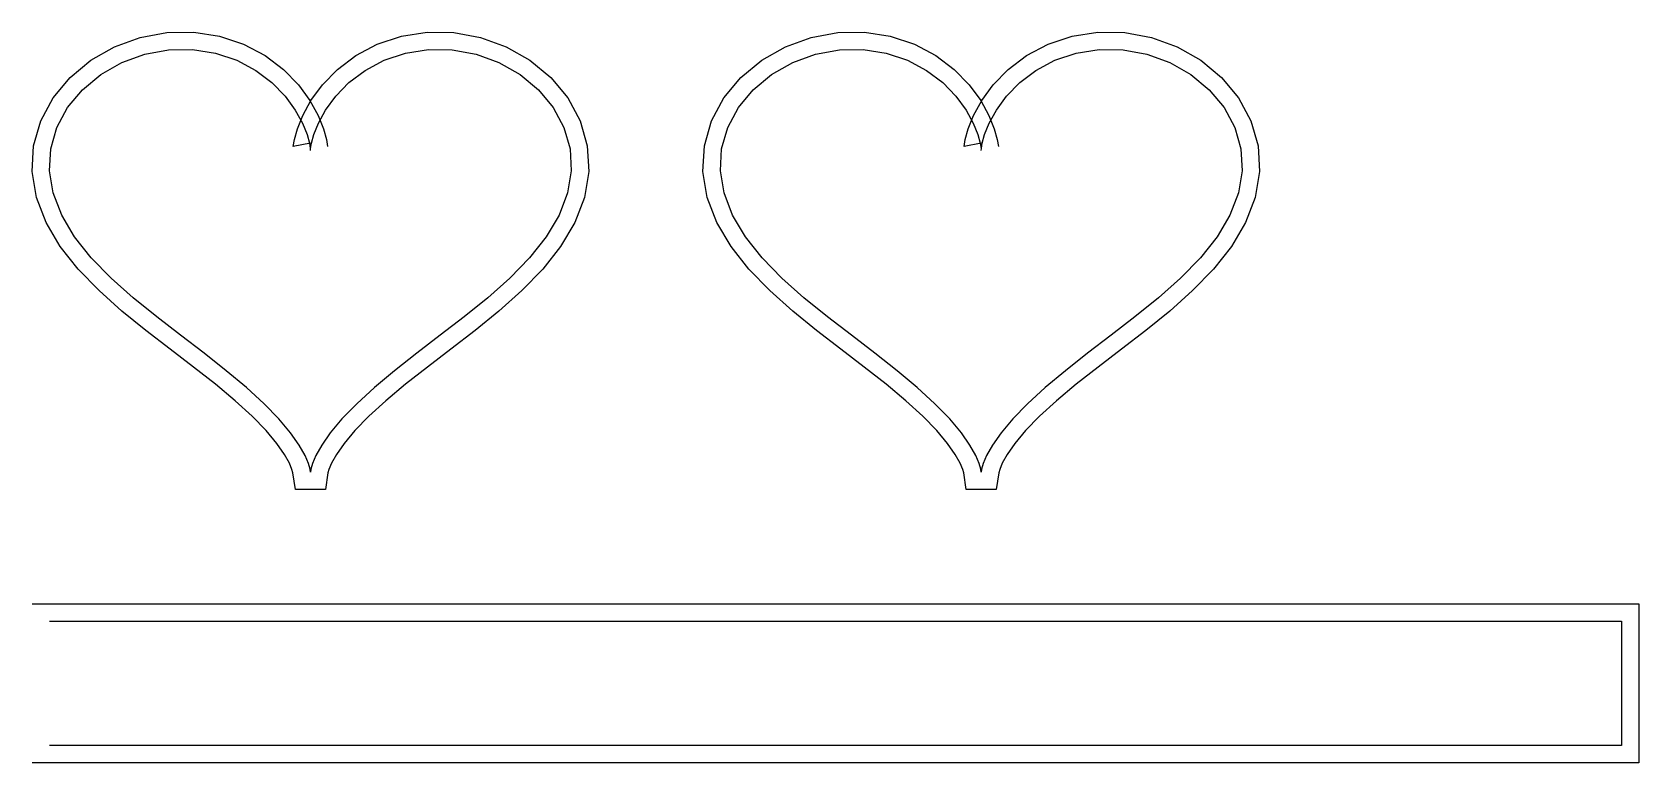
# Model space of a CAD drawing. Header units: millimetres. Extents: x -7 to 640, y -287 to 7.
import ezdxf

# ---------------------------------------------------------------- set-up
doc = ezdxf.new("R2010")
doc.units = ezdxf.units.MM

msp = doc.modelspace()

# ---------------------------------------------------------------- linework, layer by layer
for points in [[(105, -37.7106), (98.0922, -39.0497), (98.5705, -36.1396), (99.7441, -31.8837), (101.8779, -26.5726), (105.1887, -20.5535), (109.8266, -14.2325), (115.8602, -8.0503), (123.2652, -2.4522), (131.9174, 2.1445), (141.596, 5.3856), (151.9987, 7.0077), (162.7664, 6.8548), (173.5108, 4.8775), (183.8372, 1.1194), (193.3611, -4.303), (201.7161, -11.222), (208.5568, -19.4331), (213.561, -28.695), (216.4474, -38.7111), (217.0325, -49.1178), (215.3032, -59.529), (211.4324, -69.6348), (205.7123, -79.2663), (198.4797, -88.3795), (190.0832, -97.0023), (180.8812, -105.1922), (171.2406, -113.0116), (161.5291, -120.5133), (152.1011, -127.7298), (143.28, -134.6652), (135.3411, -141.2893), (128.496, -147.5358), (122.8803, -153.3045), (118.5451, -158.468), (115.4537, -162.8836), (113.4828, -166.4082), (112.4317, -168.9162), (112.0355, -170.3239), (111.0416, -177), (98.9584, -177), (97.9645, -170.3239), (97.5683, -168.9162), (96.5172, -166.4082), (94.5463, -162.8836), (91.4549, -158.468), (87.1197, -153.3045), (81.504, -147.5358), (74.6589, -141.2893), (66.72, -134.6652), (57.8989, -127.7298), (48.4709, -120.5133), (38.7594, -113.0116), (29.1188, -105.1922), (19.9168, -97.0023), (11.5203, -88.3795), (4.2877, -79.2663), (-1.4324, -69.6348), (-5.3032, -59.529), (-7.0325, -49.1178), (-6.4474, -38.7111), (-3.561, -28.695), (1.4432, -19.4331), (8.2839, -11.222), (16.6389, -4.303), (26.1628, 1.1194), (36.4892, 4.8775), (47.2336, 6.8548), (58.0013, 7.0077), (68.404, 5.3856), (78.0826, 2.1445), (86.7348, -2.4522), (94.1398, -8.0503), (100.1734, -14.2325), (104.8113, -20.5535), (108.1221, -26.5726), (110.2559, -31.8837), (111.4295, -36.1396), (111.9078, -39.0497)], [(375, -37.7106), (368.0922, -39.0497), (368.5705, -36.1396), (369.7441, -31.8837), (371.8779, -26.5726), (375.1887, -20.5535), (379.8266, -14.2325), (385.8602, -8.0503), (393.2652, -2.4522), (401.9174, 2.1445), (411.596, 5.3856), (421.9987, 7.0077), (432.7664, 6.8548), (443.5108, 4.8775), (453.8372, 1.1194), (463.3611, -4.303), (471.7161, -11.222), (478.5568, -19.4331), (483.561, -28.695), (486.4474, -38.7111), (487.0325, -49.1178), (485.3032, -59.529), (481.4324, -69.6348), (475.7123, -79.2663), (468.4797, -88.3795), (460.0832, -97.0023), (450.8812, -105.1922), (441.2406, -113.0116), (431.5291, -120.5133), (422.1011, -127.7298), (413.28, -134.6652), (405.3411, -141.2893), (398.496, -147.5358), (392.8803, -153.3045), (388.5451, -158.468), (385.4537, -162.8836), (383.4828, -166.4082), (382.4317, -168.9162), (382.0355, -170.3239), (381.0416, -177), (368.9584, -177), (367.9645, -170.3239), (367.5683, -168.9162), (366.5172, -166.4082), (364.5463, -162.8836), (361.4549, -158.468), (357.1197, -153.3045), (351.504, -147.5358), (344.6589, -141.2893), (336.72, -134.6652), (327.8989, -127.7298), (318.4709, -120.5133), (308.7594, -113.0116), (299.1188, -105.1922), (289.9168, -97.0023), (281.5203, -88.3795), (274.2877, -79.2663), (268.5676, -69.6348), (264.6968, -59.529), (262.9675, -49.1178), (263.5526, -38.7111), (266.439, -28.695), (271.4432, -19.4331), (278.2839, -11.222), (286.6389, -4.303), (296.1628, 1.1194), (306.4892, 4.8775), (317.2336, 6.8548), (328.0013, 7.0077), (338.404, 5.3856), (348.0826, 2.1445), (356.7348, -2.4522), (364.1398, -8.0503), (370.1734, -14.2325), (374.8113, -20.5535), (378.1221, -26.5726), (380.2559, -31.8837), (381.4295, -36.1396), (381.9078, -39.0497)], [(105, -40.6203), (105.0527, -39.8616), (105.4175, -37.6419), (106.387, -34.1261), (108.2154, -29.5752), (111.1023, -24.3268), (115.1795, -18.7699), (120.5019, -13.3165), (127.0418, -8.3724), (134.6898, -4.3092), (143.2584, -1.4398), (152.4918, 0), (162.0784, -0.1361), (171.6675, -1.9009), (180.8876, -5.2563), (189.3668, -10.084), (196.7525, -16.2002), (202.7308, -23.3761), (207.0436, -31.3585), (209.5027, -39.8916), (210, -48.7361), (208.5136, -57.685), (205.109, -66.5736), (199.9352, -75.2852), (193.2171, -83.7501), (185.2426, -91.9396), (176.3472, -99.8566), (166.8956, -107.5227), (157.2622, -114.9641), (147.8104, -122.1989), (138.8735, -129.2252), (130.7373, -136.014), (123.6246, -142.5047), (117.6848, -148.6062), (112.9868, -154.2019), (109.5166, -159.1586), (107.1799, -163.3373), (105.8097, -166.6066), (105.1771, -168.8546), (105.0066, -170), (104.9934, -170), (104.8229, -168.8546), (104.1903, -166.6066), (102.8201, -163.3373), (100.4834, -159.1586), (97.0132, -154.2019), (92.3152, -148.6062), (86.3754, -142.5047), (79.2627, -136.014), (71.1265, -129.2252), (62.1896, -122.1989), (52.7378, -114.9641), (43.1044, -107.5227), (33.6528, -99.8566), (24.7574, -91.9396), (16.7829, -83.7501), (10.0648, -75.2852), (4.891, -66.5736), (1.4864, -57.685), (0, -48.7361), (0.4973, -39.8916), (2.9564, -31.3585), (7.2692, -23.3761), (13.2475, -16.2002), (20.6332, -10.084), (29.1124, -5.2563), (38.3325, -1.9009), (47.9216, -0.1361), (57.5082, 0), (66.7416, -1.4398), (75.3102, -4.3092), (82.9582, -8.3724), (89.4981, -13.3165), (94.8205, -18.7699), (98.8977, -24.3268), (101.7846, -29.5752), (103.613, -34.1261), (104.5825, -37.6419), (104.9473, -39.8616)], [(375, -40.6203), (375.0527, -39.8616), (375.4175, -37.6419), (376.387, -34.1261), (378.2154, -29.5752), (381.1023, -24.3268), (385.1795, -18.7699), (390.5019, -13.3165), (397.0418, -8.3724), (404.6898, -4.3092), (413.2584, -1.4398), (422.4918, 0), (432.0784, -0.1361), (441.6675, -1.9009), (450.8876, -5.2563), (459.3668, -10.084), (466.7525, -16.2002), (472.7308, -23.3761), (477.0436, -31.3585), (479.5027, -39.8916), (480, -48.7361), (478.5136, -57.685), (475.109, -66.5736), (469.9352, -75.2852), (463.2171, -83.7501), (455.2426, -91.9396), (446.3472, -99.8566), (436.8956, -107.5227), (427.2622, -114.9641), (417.8104, -122.1989), (408.8735, -129.2252), (400.7373, -136.014), (393.6246, -142.5047), (387.6848, -148.6062), (382.9868, -154.2019), (379.5166, -159.1586), (377.1799, -163.3373), (375.8097, -166.6066), (375.1771, -168.8546), (375.0066, -170), (374.9934, -170), (374.8229, -168.8546), (374.1903, -166.6066), (372.8201, -163.3373), (370.4834, -159.1586), (367.0132, -154.2019), (362.3152, -148.6062), (356.3754, -142.5047), (349.2627, -136.014), (341.1265, -129.2252), (332.1896, -122.1989), (322.7378, -114.9641), (313.1044, -107.5227), (303.6528, -99.8566), (294.7574, -91.9396), (286.7829, -83.7501), (280.0648, -75.2852), (274.891, -66.5736), (271.4864, -57.685), (270, -48.7361), (270.4973, -39.8916), (272.9564, -31.3585), (277.2692, -23.3761), (283.2475, -16.2002), (290.6332, -10.084), (299.1124, -5.2563), (308.3325, -1.9009), (317.9216, -0.1361), (327.5082, 0), (336.7416, -1.4398), (345.3102, -4.3092), (352.9582, -8.3724), (359.4981, -13.3165), (364.8205, -18.7699), (368.8977, -24.3268), (371.7846, -29.5752), (373.613, -34.1261), (374.5825, -37.6419), (374.9473, -39.8616)], [(-7, -223), (639.727, -223), (639.727, -287), (-7, -287)], [(0, -230), (632.727, -230), (632.727, -280), (0, -280)]]:
    msp.add_lwpolyline(points)

doc.saveas('drawing.dxf')
